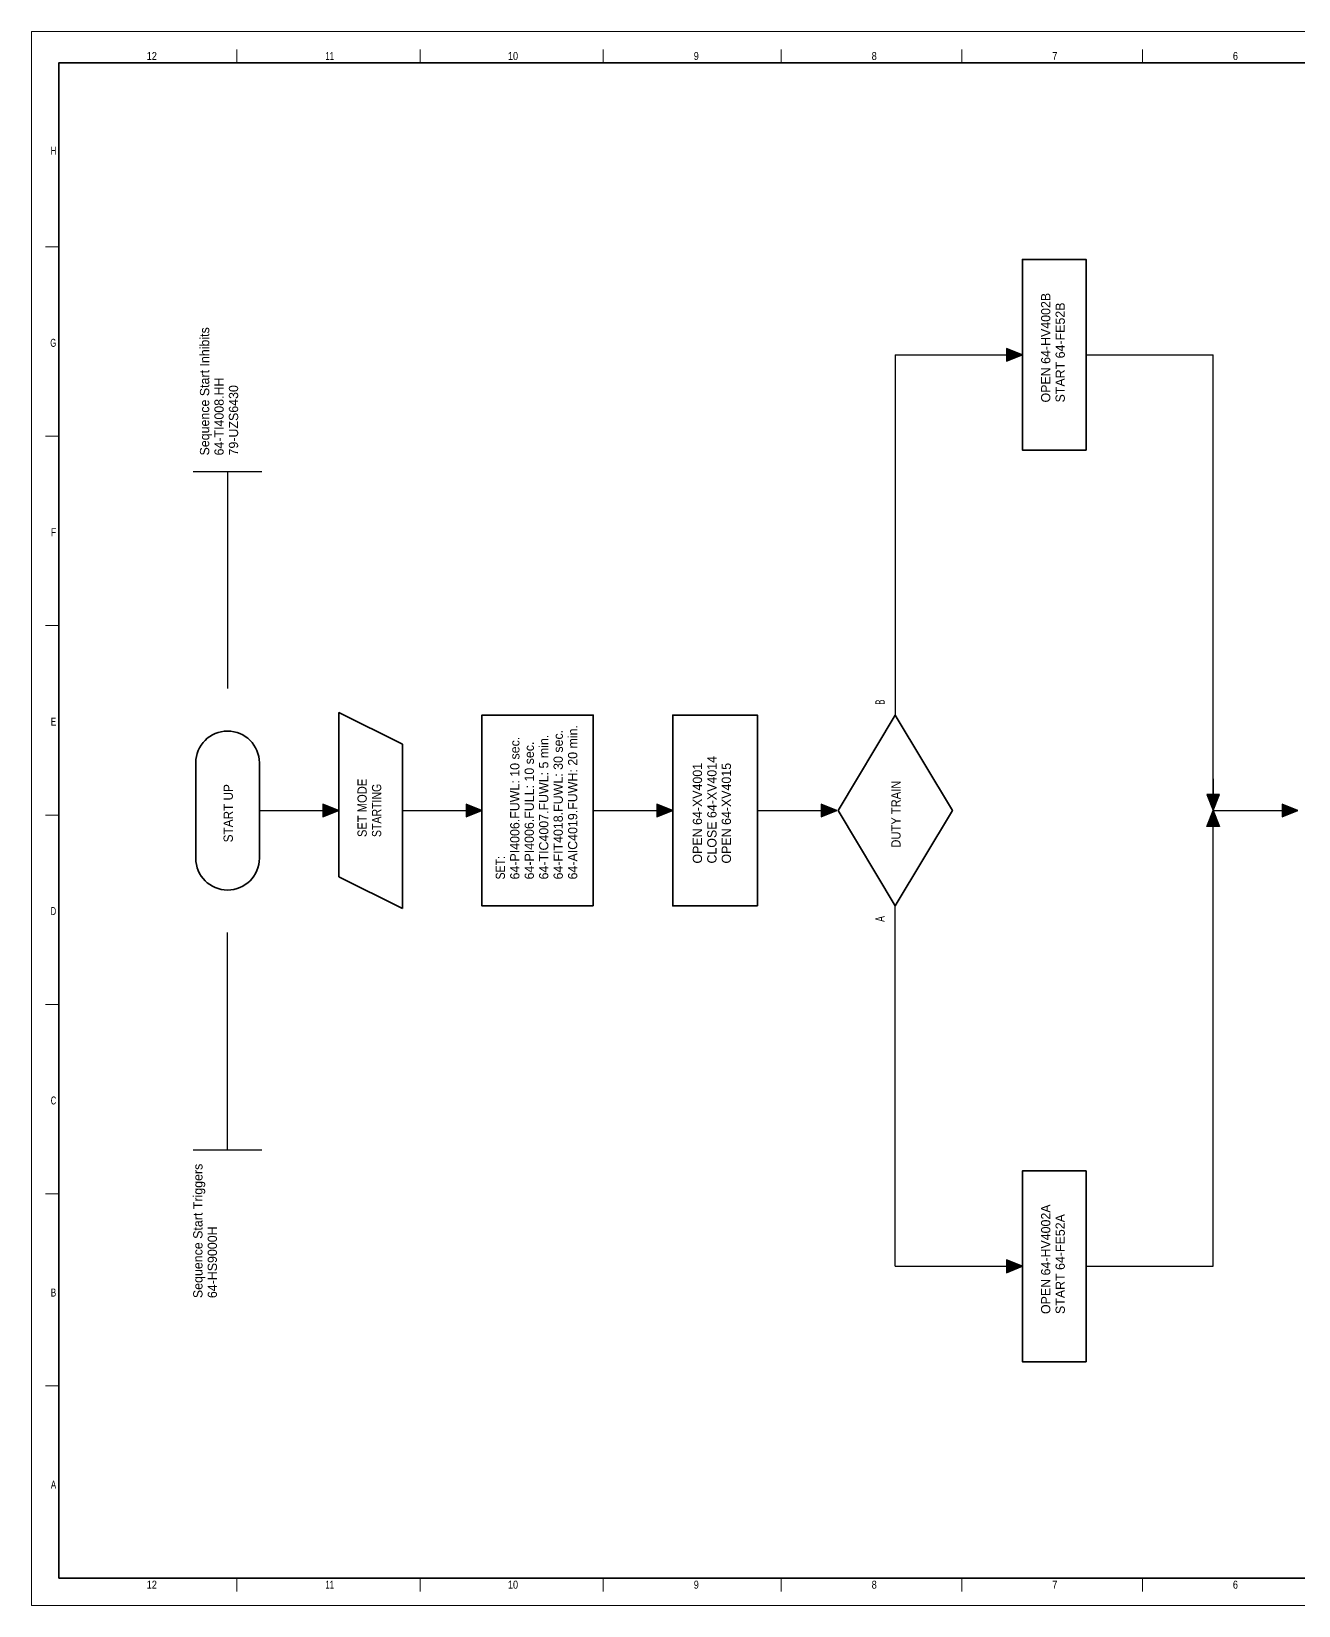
# Model space of a CAD drawing. Header units: millimetres. Extents: x 0 to 841, y 0 to 594.
# Drawn here: x 0 to 478, y 0 to 594 of the extents above; entities that cross this region are included whole.
import ezdxf
from ezdxf.enums import TextEntityAlignment as Align

# ---------------------------------------------------------------- set-up
doc = ezdxf.new("R2010")
doc.units = ezdxf.units.MM
doc.header["$LTSCALE"] = 1.2
for name, color, linetype, lineweight in [('1', 7, 'Continuous', 13), ('2', 7, 'Continuous', 35), ('4', 7, 'Continuous', 35), ('9', 7, 'Continuous', 13)]:
    doc.layers.add(name, color=color, linetype=linetype, lineweight=lineweight)
doc.layers.add('36', color=7, linetype='Continuous')

msp = doc.modelspace()

# ---------------------------------------------------------------- hatches: boundary and pattern name
at = {"layer": '1'}
for points in [[(367.999, 474.4), (367.999, 469.6), (373.999, 472)], [(448.4, 306), (443.6, 306), (446, 300)], [(110, 302.4), (110, 297.6), (116, 300)], [(164, 302.4), (164, 297.6), (170, 300)], [(236, 302.4), (236, 297.6), (242, 300)], [(298, 302.4), (298, 297.6), (304, 300)], [(448.4, 294), (443.6, 294), (446, 300)], [(472, 302.4), (472, 297.6), (478, 300)], [(367.999, 130.4), (367.999, 125.6), (373.999, 128)]]:
    msp.add_hatch(color=256, dxfattribs=at).paths.add_polyline_path(points)

# ---------------------------------------------------------------- linework, layer by layer
for p, q in [((77.491, 587.261), (77.491, 582.228)), ((77.491, 587.261), (77.491, 582.228)), ((146.654, 587.261), (146.654, 582.228)), ((146.654, 587.261), (146.654, 582.228)), ((215.817, 587.261), (215.817, 582.228)), ((215.817, 587.261), (215.817, 582.228)), ((282.976, 587.261), (282.976, 582.228)), ((282.976, 587.261), (282.976, 582.228)), ((351.136, 587.261), (351.136, 582.228)), ((351.136, 587.261), (351.136, 582.228)), ((419.297, 587.261), (419.297, 582.228)), ((419.297, 587.261), (419.297, 582.228)), ((10.333, 512.761), (5.321, 512.761)), ((10.333, 512.761), (5.321, 512.761)), ((10.333, 441.28), (5.321, 441.28)), ((10.333, 441.28), (5.321, 441.28)), ((10.333, 369.799), (5.321, 369.799)), ((10.333, 369.799), (5.321, 369.799)), ((10.333, 298.318), (5.321, 298.318)), ((10.333, 298.318), (5.321, 298.318)), ((10.333, 226.838), (5.321, 226.838)), ((10.333, 226.838), (5.321, 226.838)), ((10.333, 155.357), (5.321, 155.357)), ((10.333, 155.357), (5.321, 155.357)), ((10.333, 82.869), (5.321, 82.869)), ((10.333, 82.869), (5.321, 82.869)), ((77.491, 10.382), (77.491, 5.348)), ((77.491, 10.382), (77.491, 5.348)), ((146.654, 10.382), (146.654, 5.348)), ((146.654, 10.382), (146.654, 5.348)), ((215.817, 10.382), (215.817, 5.348)), ((215.817, 10.382), (215.817, 5.348)), ((282.976, 10.382), (282.976, 5.348)), ((282.976, 10.382), (282.976, 5.348)), ((351.136, 10.382), (351.136, 5.348)), ((351.136, 10.382), (351.136, 5.348)), ((419.297, 10.382), (419.297, 5.348)), ((419.297, 10.382), (419.297, 5.348))]:
    msp.add_line(p, q, dxfattribs=at)
at = {"layer": '1', "lineweight": 25}
for p, q in [((325.999, 472), (325.999, 390)), ((325.999, 472), (369.999, 472)), ((361.999, 472.002), (369.199, 472.002)), ((397.999, 472), (445.999, 472)), ((61, 428), (87, 428)), ((74, 428), (74, 346)), ((326, 390), (326, 336)), ((446.002, 312), (446.002, 304.8)), ((86, 300), (112, 300)), ((104, 300.002), (111.2, 300.002)), ((140, 300), (166, 300)), ((158, 300.002), (165.2, 300.002)), ((212, 300), (238, 300)), ((230, 300.002), (237.2, 300.002)), ((274, 300), (300, 300)), ((292, 300.002), (299.2, 300.002)), ((446, 300), (478, 300)), ((466, 300.002), (473.2, 300.002)), ((446.002, 288), (446.002, 295.2)), ((326, 210), (326, 264)), ((74, 172), (74, 254)), ((325.999, 128), (325.999, 210)), ((61, 172), (87, 172)), ((10.333, 10.382), (10.333, 156.364)), ((325.999, 128), (373.999, 128)), ((361.999, 128.002), (369.199, 128.002)), ((397.999, 128), (445.999, 128))]:
    msp.add_line(p, q, dxfattribs=at)
at = {"layer": '1', "lineweight": 35}
msp.add_line((648.95, 10.382), (10.333, 10.382), dxfattribs=at)
msp.add_lwpolyline([(829.263, 112.014), (829.263, 582.228), (10.333, 582.228), (10.333, 10.382)], dxfattribs=at)
msp.add_lwpolyline([(829.263, 112.014), (829.263, 582.228), (10.333, 582.228), (10.333, 10.382)], dxfattribs=at)
at = {"layer": '1', "lineweight": 25}
for points in [[(367.999, 474.4), (367.999, 469.6), (373.999, 472)], [(448.4, 306), (443.6, 306), (446, 300)], [(110, 302.4), (110, 297.6), (116, 300)], [(164, 302.4), (164, 297.6), (170, 300)], [(236, 302.4), (236, 297.6), (242, 300)], [(298, 302.4), (298, 297.6), (304, 300)], [(448.4, 294), (443.6, 294), (446, 300)], [(472, 302.4), (472, 297.6), (478, 300)], [(367.999, 130.4), (367.999, 125.6), (373.999, 128)]]:
    msp.add_lwpolyline(points, close=True, dxfattribs=at)
for points in [[(369.199, 473.202), (372.2, 472.002), (369.199, 470.803)], [(369.199, 470.803), (369.68, 472.002), (369.199, 473.202)], [(446, 128), (446, 300), (446, 472)], [(447.202, 304.8), (446.002, 301.799), (444.803, 304.8)], [(444.803, 304.8), (446.002, 304.32), (447.202, 304.8)], [(111.2, 301.202), (114.201, 300.002), (111.2, 298.803)], [(111.2, 298.803), (111.68, 300.002), (111.2, 301.202)], [(165.2, 301.202), (168.201, 300.002), (165.2, 298.803)], [(165.2, 298.803), (165.68, 300.002), (165.2, 301.202)], [(237.2, 301.202), (240.201, 300.002), (237.2, 298.803)], [(237.2, 298.803), (237.68, 300.002), (237.2, 301.202)], [(299.2, 301.202), (302.201, 300.002), (299.2, 298.803)], [(299.2, 298.803), (299.68, 300.002), (299.2, 301.202)], [(447.202, 295.2), (446.002, 298.201), (444.803, 295.2)], [(473.2, 301.202), (476.201, 300.002), (473.2, 298.803)], [(473.2, 298.803), (473.68, 300.002), (473.2, 301.202)], [(444.803, 295.2), (446.002, 295.68), (447.202, 295.2)], [(648.95, 10.382), (10.333, 10.382), (10.333, 156.364)], [(369.199, 129.202), (372.2, 128.002), (369.199, 126.803)], [(369.199, 126.803), (369.68, 128.002), (369.199, 129.202)]]:
    msp.add_lwpolyline(points, dxfattribs=at)
at = {"layer": '2'}
for points in [[(397.998, 436), (398.002, 508), (374.001, 508), (373.998, 436)], [(140.029, 263), (140.029, 325), (116.029, 337), (116.029, 275)], [(211.998, 264), (212.001, 336), (170.002, 336), (169.998, 264)], [(273.998, 264), (274.001, 336), (242.002, 336), (241.998, 264)], [(326, 264), (304.4, 300), (326, 336), (347.6, 300)], [(397.998, 92), (398.002, 164), (374.001, 164), (373.998, 92)]]:
    msp.add_lwpolyline(points, close=True, dxfattribs=at)
at = {"layer": '4'}
for p, q in [((62, 318), (62, 282)), ((86, 282), (86, 318))]:
    msp.add_line(p, q, dxfattribs=at)
for centre, start, end in [((74, 318), 0, 180), ((74, 282), 180, 0)]:
    msp.add_arc(centre, 12, start, end, dxfattribs=at)
at = {"layer": '9'}
msp.add_lwpolyline([(0, 0), (841, 0), (841, 594), (0, 594)], close=True, dxfattribs=at)
msp.add_lwpolyline([(0, 0), (841, 0), (841, 594), (0, 594)], close=True, dxfattribs=at)

# ---------------------------------------------------------------- texts
at = {"layer": '1'}
for s, width, p in [('12', 0.85, (45.415, 583.235)), ('12', 0.85, (45.415, 583.235)), ('11', 0.65, (112.577, 583.235)), ('11', 0.65, (112.577, 583.235)), ('10', 0.85, (181.736, 583.235)), ('10', 0.85, (181.736, 583.235)), ('9', 0.85, (250.905, 583.235)), ('9', 0.85, (250.905, 583.235)), ('8', 0.85, (318.063, 583.235)), ('8', 0.85, (318.063, 583.235)), ('7', 0.85, (386.224, 583.235)), ('7', 0.85, (386.224, 583.235)), ('6', 0.85, (454.385, 583.235)), ('6', 0.85, (454.385, 583.235)), ('12', 0.85, (45.415, 6.354)), ('12', 0.85, (45.415, 6.354)), ('11', 0.65, (112.577, 6.354)), ('11', 0.65, (112.577, 6.354)), ('10', 0.85, (181.736, 6.354)), ('10', 0.85, (181.736, 6.354)), ('9', 0.85, (250.905, 6.354)), ('9', 0.85, (250.905, 6.354)), ('8', 0.85, (318.063, 6.354)), ('8', 0.85, (318.063, 6.354)), ('7', 0.85, (386.224, 6.354)), ('7', 0.85, (386.224, 6.354)), ('6', 0.85, (454.385, 6.354)), ('6', 0.85, (454.385, 6.354))]:
    msp.add_text(s, height=3.02, dxfattribs=dict(at, width=width)).set_placement(p, align=Align.CENTER)
for s, width, p in [('H', 0.65, (9.328, 547.494)), ('H', 0.65, (9.328, 547.494)), ('G', 0.65, (9.328, 475.007)), ('G', 0.65, (9.328, 475.007)), ('F', 0.8, (9.328, 403.526)), ('F', 0.8, (9.328, 403.526)), ('E', 0.75, (9.328, 332.045)), ('E', 0.75, (9.328, 332.045)), ('D', 0.65, (9.328, 260.565)), ('D', 0.65, (9.328, 260.565)), ('C', 0.65, (9.328, 189.083)), ('C', 0.65, (9.328, 189.083)), ('B', 0.75, (9.328, 116.596)), ('B', 0.75, (9.328, 116.596)), ('A', 0.75, (9.328, 44.109)), ('A', 0.75, (9.328, 44.109))]:
    msp.add_text(s, height=3.02, dxfattribs=dict(at, width=width)).set_placement(p, align=Align.RIGHT)
at = {"layer": '36'}
for s, p in [('OPEN 64-HV4002B', (384.539, 453.999)), ('START 64-FE52B', (389.999, 453.999)), ('Sequence Start Inhibits', (67.08, 434)), ('64-TI4008.HH', (72.54, 434)), ('79-UZS6430', (78, 434)), ('64-PI4006.FUWL: 10 sec.', (184.161, 274)), ('64-TIC4007.FUWL: 5 min.', (195.08, 274)), ('64-FIT4018.FUWL: 30 sec.', (200.54, 274)), ('64-AIC4019.FUWH: 20 min.', (206, 274)), ('64-PI4006.FULL: 10 sec.', (189.62, 274)), ('OPEN 64-XV4001', (253.08, 280)), ('CLOSE 64-XV4014', (258.54, 280)), ('OPEN 64-XV4015', (264, 280)), ('Sequence Start Triggers', (64.54, 116)), ('OPEN 64-HV4002A', (384.539, 109.999)), ('64-HS9000H', (70, 116)), ('START 64-FE52A', (389.999, 109.999))]:
    msp.add_text(s, height=3.5, rotation=90, dxfattribs=at).set_placement(p)
for s, width, p in [('B', 0.6, (322, 340)), ('START UP', 0.95, (76, 288)), ('SET MODE', 0.9, (126.54, 290)), ('STARTING', 0.85, (132, 290)), ('DUTY TRAIN', 0.9, (328, 286)), ('SET:', 0.85, (178.701, 274)), ('A', 0.7, (322, 258))]:
    msp.add_text(s, height=3.5, rotation=90, dxfattribs=dict(at, width=width)).set_placement(p)

doc.saveas('drawing.dxf')
